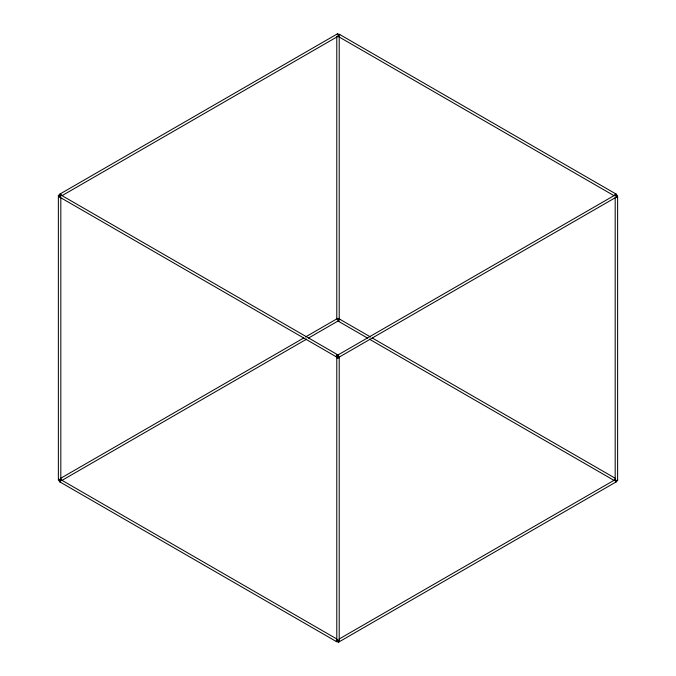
<?xml version="1.0" encoding="UTF-8"?>
<svg xmlns="http://www.w3.org/2000/svg" width="676" height="676" viewBox="0 0 676 676"><rect width="100%" height="100%" fill="white"/><g stroke="black" fill="none" stroke-linecap="round" stroke-linejoin="round"><path stroke-width="1.01" d="M59.851 194.096L337.392 33.859M59.623 194.925A1.217 0.701 60 0 1 60.35 194.096A1.217 0.701 60 0 1 61.322 195.651A1.217 0.701 -60 0 0 60.384 195.195L59.598 195.651L60.46 196.15A1.217 0.701 0 0 1 58.542 195.998A1.217 0.701 0 0 1 59.277 194.967A1.217 0.701 0 0 1 60.815 195.651M61.981 195.677L338.608 35.972M60.806 478.236L303.617 338.059M305.442 337.003L337.392 318.557M62.031 480.357L306.659 339.115M308.484 338.068L338.608 320.678M337.392 355.322L615.794 194.595M338.608 357.443L617.019 196.708M339.217 638.972L614.932 479.791M337.569 639.978A1.217 0.701 60 0 0 337.341 641.347A1.217 0.701 60 0 0 338.659 642.107L616.149 481.903M339.47 34.358L616.149 194.096M338.253 36.47L614.019 195.677M339.47 319.055L370.524 336.978M372.349 338.034L615.236 478.27M338.253 321.176L367.474 338.042M369.299 339.099L614.019 480.382M61.068 195.085L337.746 354.824M337.138 355.889A1.217 0.701 60 0 0 338.431 357.494A1.217 0.701 60 0 0 338.431 355.77A1.217 0.701 60 0 0 337.138 355.889L338 356.387L338 357.384M59.851 197.206L336.53 356.945M61.068 479.791L336.834 639.006M60.46 480.847L59.598 480.349L59.598 479.352M337.138 640.586L338 641.085L338 640.087M59.851 481.903L336.53 641.642M617.627 196.648L617.627 480.349M615.185 197.696L615.185 480.349A1.217 0.701 0 0 1 615.228 480.171M339.217 36.96L339.217 318.616M339.217 357.384L339.217 640.087M336.783 36.96L336.783 318.616M336.783 357.384L336.783 640.087M60.815 197.755L60.815 479.352M58.373 195.651L58.373 479.352M59.818 481.447A1.217 0.701 60 0 1 58.795 480.273A1.217 0.701 60 0 1 59.167 479.242M59.818 479.521A1.217 0.701 60 0 1 60.426 481.092M617.585 480.171A1.217 0.701 0 0 1 616.09 481.033M615.794 480.966A1.217 0.701 0 0 1 615.54 480.847M615.574 194.908A1.217 0.701 60 0 1 616.63 194.815A1.217 0.701 60 0 1 617.239 196.386A1.217 0.701 60 0 1 616.182 196.479M338.22 318.785A1.217 0.701 60 0 1 338.837 319.841M339.056 318.269A1.217 0.701 0 0 1 338 319.325A1.217 0.701 0 0 1 336.944 318.269M60.46 478.853A1.217 0.701 0 0 1 60.527 479.808A1.217 0.701 0 0 1 58.897 479.935A1.217 0.701 0 0 1 58.542 479.005M339.09 320.948A1.217 0.701 -60 0 1 338 320.694A1.217 0.701 -60 0 1 338.938 319.08A1.217 0.701 -60 0 1 339.698 319.892M60.679 481.684A1.217 0.701 -60 0 1 59.606 481.515A1.217 0.701 -60 0 1 60.384 479.901A1.217 0.701 -60 0 1 61.322 480.349M338.431 640.476A1.217 0.701 60 0 1 338.659 642.107M60.679 196.978A1.217 0.701 -60 0 1 59.606 196.809A1.217 0.701 -60 0 1 60.384 195.195M337.163 34.172A1.217 0.701 60 0 1 338.11 33.986A1.217 0.701 60 0 1 338.862 35.414M60.029 195.761A1.217 0.701 60 0 1 59.851 195.499M336.944 36.259A1.217 0.701 0 0 0 339.056 36.259A1.217 0.701 -60 0 1 338 35.997A1.217 0.701 -60 0 1 338.938 34.375A1.217 0.701 -60 0 1 339.698 35.186M616.723 195.964A1.217 0.701 0 0 1 617.374 197.071A1.217 0.701 0 0 1 615.346 196.995M614.678 195.651A1.217 0.701 -60 0 1 615.87 194.037A1.217 0.701 -60 0 1 616.149 195.499M615.321 481.684A1.217 0.701 60 0 0 616.394 481.515A1.217 0.701 60 0 0 615.616 479.901A1.217 0.701 60 0 0 614.678 480.349A1.217 0.701 -60 0 1 615.54 478.853M339.056 639.741A1.217 0.701 0 0 1 338 640.797A1.217 0.701 0 0 1 336.944 639.741A1.217 0.701 -60 0 0 336.386 641.516A1.217 0.701 -60 0 0 337.746 640.941M337.746 356.235A1.217 0.701 -60 0 1 336.428 356.869A1.217 0.701 -60 0 1 336.775 355.196A1.217 0.701 -60 0 1 337.975 355.145M337.138 357.883A1.217 0.701 0 0 0 339.183 357.562A1.217 0.701 0 0 0 337.687 356.7A1.217 0.701 0 0 0 337.138 357.883"/></g></svg>
